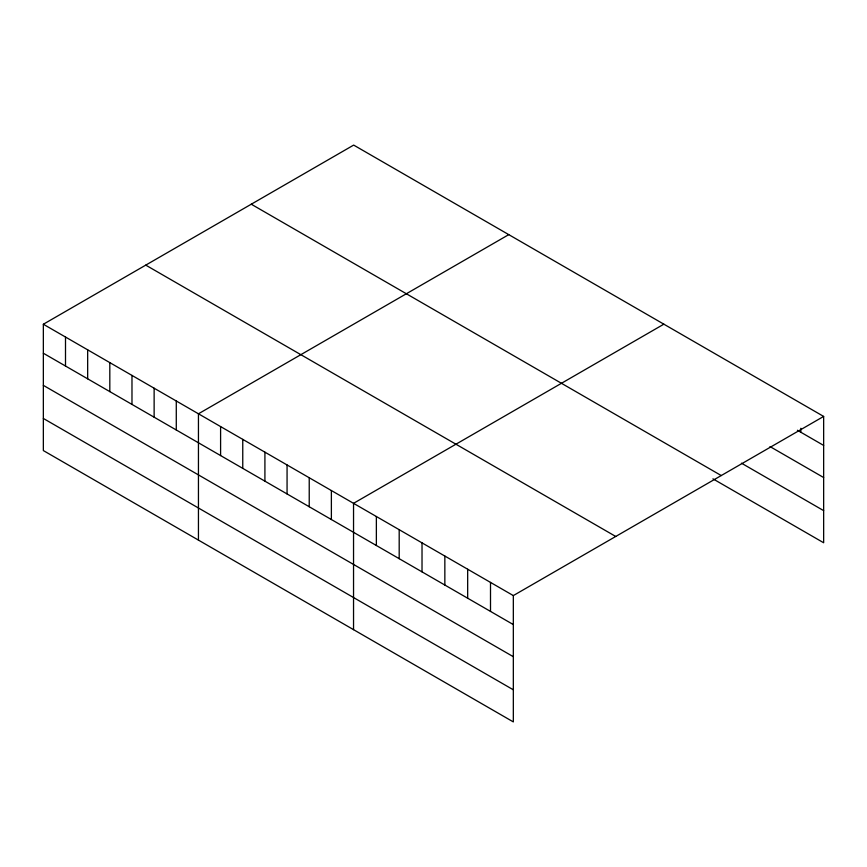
<?xml version="1.0" encoding="UTF-8"?>
<svg xmlns="http://www.w3.org/2000/svg" width="867" height="867" viewBox="0 0 867 867"><rect width="100%" height="100%" fill="white"/><g stroke="black" fill="none" stroke-linecap="round" stroke-linejoin="round"><path stroke-width="1.3" d="M43.35 324.247L513.329 595.586L513.329 721.908L43.35 450.569L43.35 324.247L353.671 145.092L823.65 416.431L823.65 542.753L712.934 478.833M508.766 234.632L198.445 413.797L198.445 540.119M663.862 324.171L353.541 503.337L353.541 629.659M513.329 595.586L823.65 416.431M797.402 430.26L823.65 445.421M770.004 446.57L823.65 477.533M741.469 463.184L823.65 510.63M251.267 204.211L721.246 475.55M145.754 265.129L615.733 536.467M43.35 353.237L513.329 624.576M43.35 385.36L513.329 656.698M43.35 418.458L513.329 689.796M800.826 428.287L800.826 432.243M490.505 582.407L490.505 611.398M467.671 569.229L467.671 598.219M444.847 556.05L444.847 585.041M422.023 542.872L422.023 571.862M399.188 529.694L399.188 558.684M376.365 516.515L376.365 545.506M331.378 490.538L331.378 519.528M309.226 477.75L309.226 506.74M287.064 464.961L287.064 493.952M264.912 452.162L264.912 481.152M242.76 439.374L242.76 468.364M220.597 426.586L220.597 455.576M176.283 400.998L176.283 429.989M154.131 388.21L154.131 417.2M131.979 375.422L131.979 404.412M109.816 362.623L109.816 391.613M87.665 349.834L87.665 378.825M65.502 337.046L65.502 366.037"/></g></svg>
